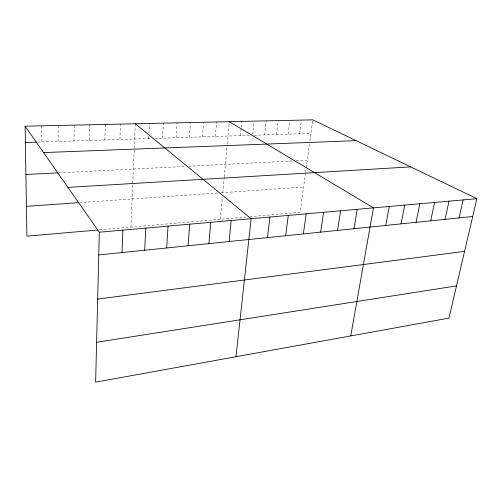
<?xml version="1.0" encoding="UTF-8"?>
<svg xmlns="http://www.w3.org/2000/svg" width="502" height="502" viewBox="0 0 502 502"><rect width="100%" height="100%" fill="white"/><g stroke="black" fill="none" stroke-linecap="round" stroke-linejoin="round"><path stroke-width="0.38" stroke-dasharray="2.51 1.88" d="M58.113 141.451L58.125 125.469M74.007 140.949L74.164 125.117M89.607 140.453L89.889 124.772M104.905 139.964L105.313 124.427M119.922 139.487L120.455 124.094M130.94 227.099L134.203 149.903M134.266 148.36L135.308 123.768M148.711 138.577L148.824 136.306M148.975 133.281L149.464 123.454M162.51 138.138L163.37 123.147M176.07 137.705L177.024 122.846M189.392 137.284L190.446 122.551M202.482 136.87L203.636 122.256M215.358 136.462L216.594 121.973M220.328 219.292L222.367 197.148M222.781 192.661L224.181 177.526M224.25 176.804L227.13 145.593M227.262 144.13L229.339 121.691M240.452 135.665L241.192 128.161M241.267 127.414L241.864 121.415M252.763 134.53L254.018 122.626M264.723 134.894L266.292 120.875M276.558 134.517L278.202 120.612M288.204 134.147L289.924 120.355M299.663 133.783L301.451 120.097M305.53 172.977L300.152 212.327L250.216 216.688M305.63 172.23L309.502 143.936M309.91 140.943L312.79 119.846M99.484 229.847L246.356 217.021M79.448 202.639L217.397 193.038M221.244 192.768L303.61 187.039M58.859 172.82L185.765 166.388M188.834 166.231L293.112 160.941M296.13 160.791L307.274 160.226M37.393 142.11L151.008 138.502M154.842 138.383L249.626 135.371M254.194 135.226L310.939 133.425M41.779 125.833L41.898 141.966"/><path stroke-width="0.75" d="M25.1 126.203L99.302 232.2L95.637 382.154L448.964 318.124L476.9 198.685L312.79 119.846L25.1 126.203L26.926 236.178L97.953 229.979M122.042 252.556L122.89 230.111M144.683 250.228L145.806 228.077M166.683 247.969L168.063 226.101M188.074 245.767L189.7 224.181M208.882 243.627L210.74 222.311M229.132 241.544L231.202 220.497M235.996 356.715L251.119 218.728L135.308 123.768M267.478 237.603L269.944 217.059M285.651 235.733L288.292 215.427M303.365 233.913L306.182 213.839M320.652 232.137L323.621 212.29M337.513 230.405L340.638 210.784M353.979 228.711L357.242 209.309M350.747 335.92L373.45 207.872L229.339 121.691M385.749 225.442L389.276 206.466M401.079 223.867L404.731 205.092M416.064 222.33L419.835 203.749M430.716 220.824L434.588 202.444M445.036 219.349L449.008 201.164M459.035 217.906L463.108 199.909M96.61 342.282L456.506 285.895M97.67 299.085L464.576 251.37M98.75 254.953L472.733 216.5M99.302 232.2L476.9 198.685M26.43 206.328L78.695 202.689M67.939 187.397L410.699 166.884M25.903 174.489L58.075 172.857M43.567 152.577L356.125 140.667M25.37 142.493L36.64 142.135"/></g></svg>
